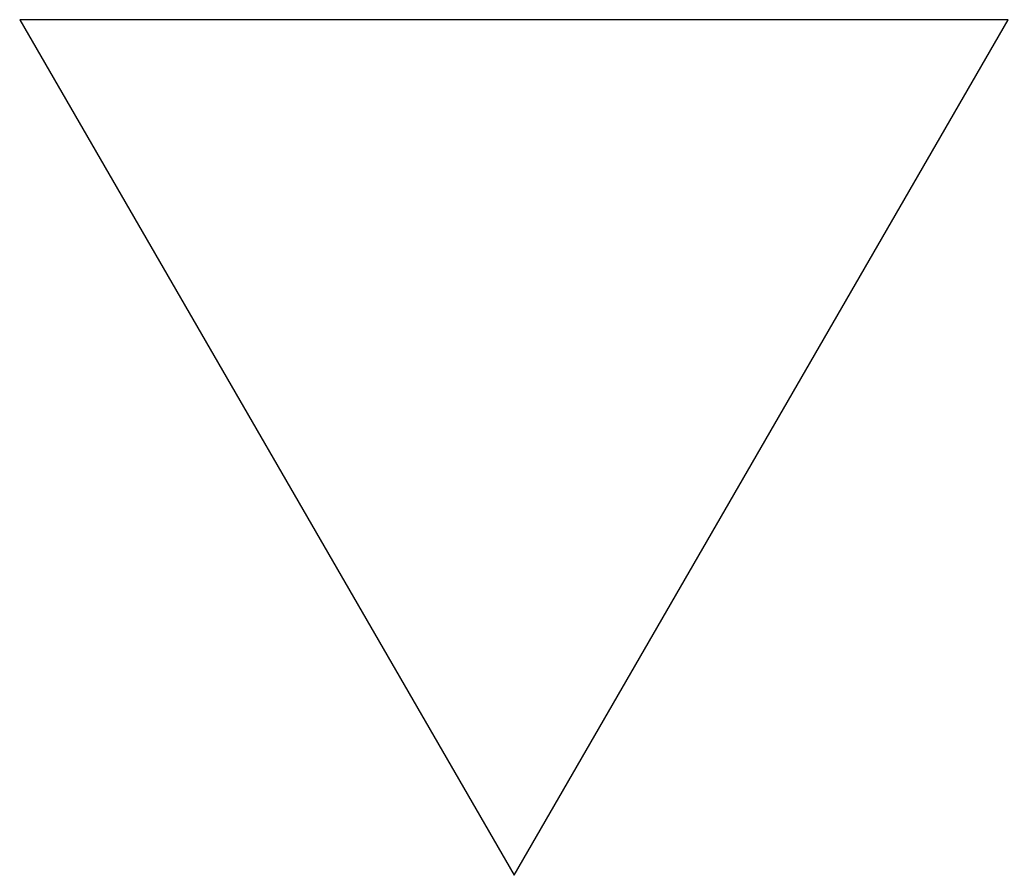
# Model space of a CAD drawing. Extents: x -1.73 to 1.73, y -1.73 to 1.27.
import ezdxf

# ---------------------------------------------------------------- set-up
doc = ezdxf.new("R2010")
doc.units = 0
doc.layers.get('0').update_dxf_attribs({"linetype": 'CONTINUOUS'})

msp = doc.modelspace()

# ---------------------------------------------------------------- linework, layer by layer
at = {"color": 0}
msp.add_lwpolyline([(-1.7321, 1.2679), (0, -1.7321), (1.7321, 1.2679)], close=True, dxfattribs=at)

doc.saveas('drawing.dxf')
